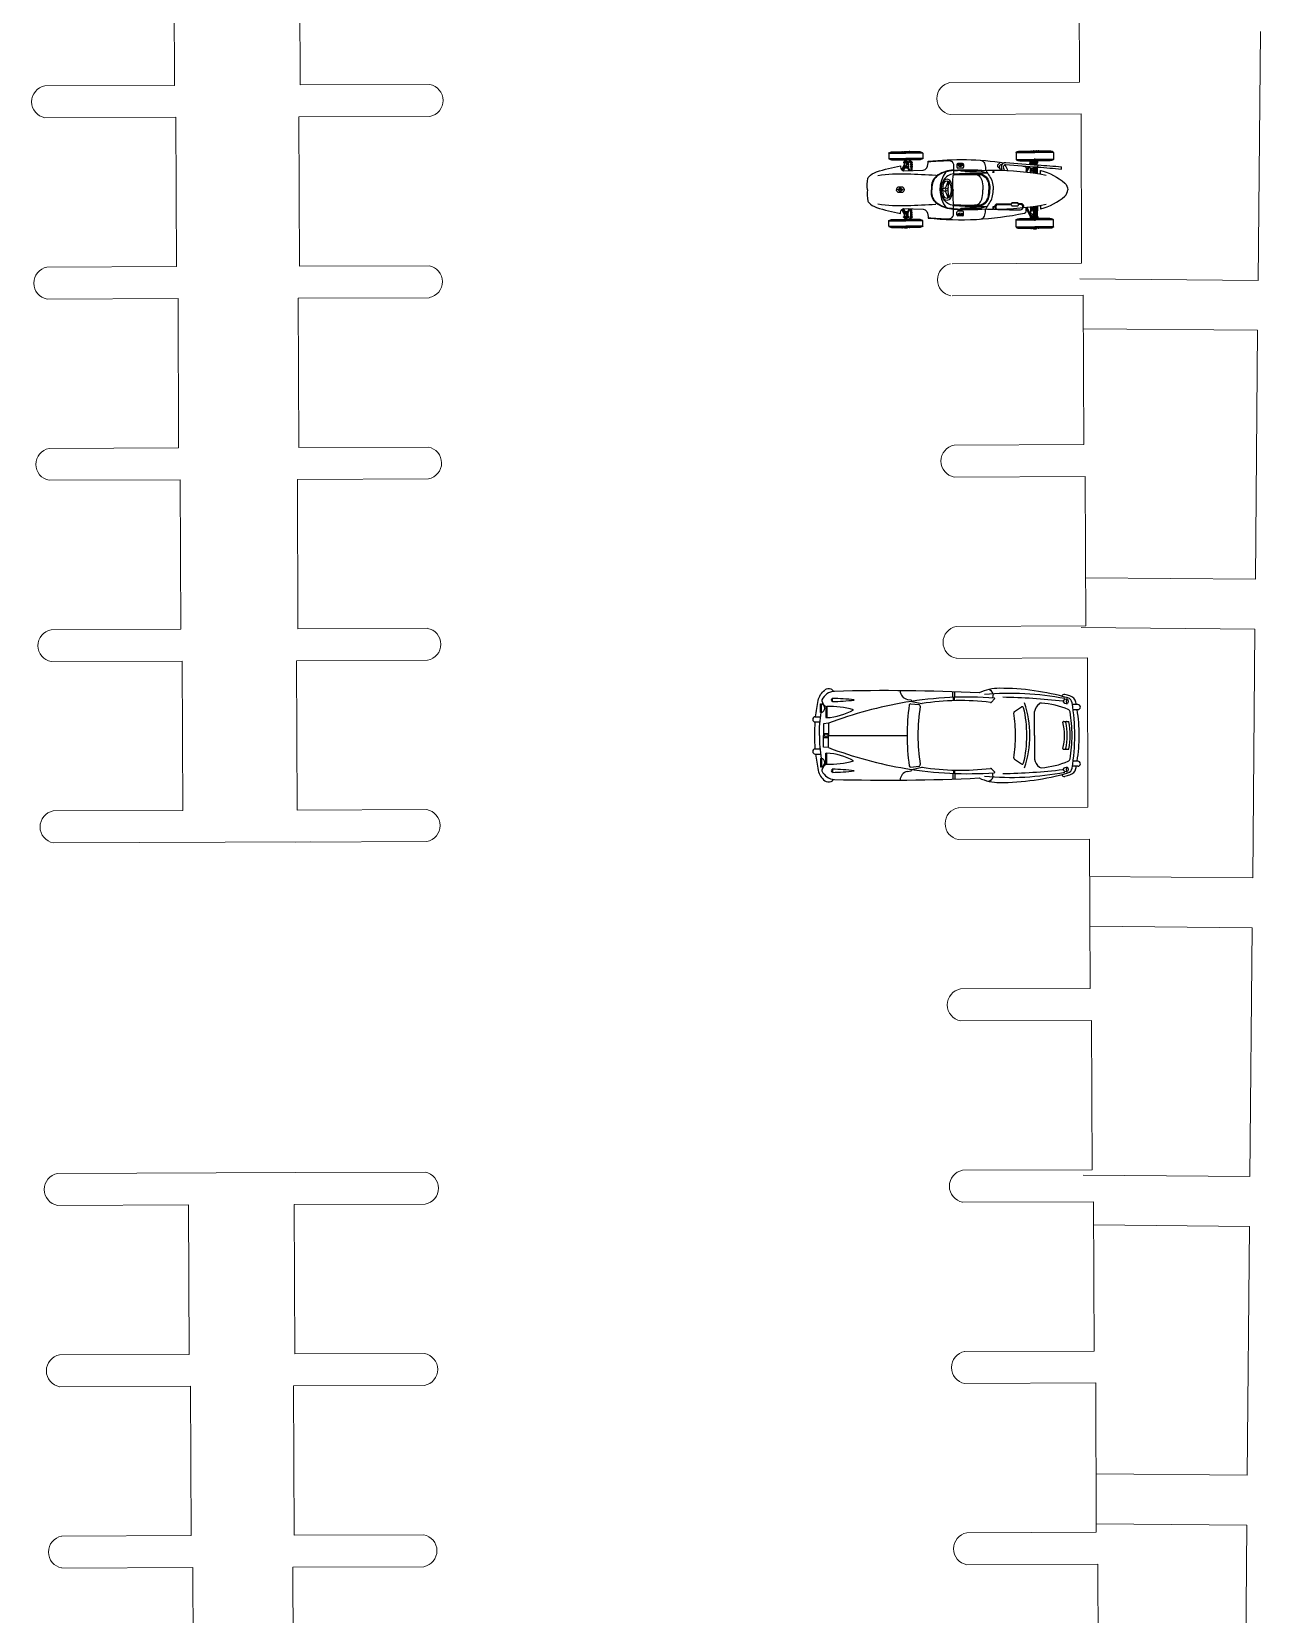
# Model space of a CAD drawing. Header units: millimetres. Extents: x 216896 to 446004, y 63591 to 243769.
# Drawn here: x 236226 to 260909, y 134254 to 166047 of the extents above; entities that cross this region are included whole.
import ezdxf

# ---------------------------------------------------------------- set-up
doc = ezdxf.new("R2010")
doc.units = ezdxf.units.MM
doc.layers.add('dwgmodels.com', color=250, linetype='Continuous')
doc.layers.add('line pedestr', color=7, linetype='Continuous', lineweight=5, true_color=0x1c1c1c)

# ---------------------------------------------------------------- blocks, each defined once
blk = doc.blocks.new('dwgmodels.com_Cooper Climax T-43')
at = {"layer": 'dwgmodels.com', "color": 0}
for p, q in [((-3595, 737), (-3595, 629)), ((-3595, 737), (-3253, 737)), ((-2910, 737), (-3253, 737)), ((-2910, 737), (-2910, 629)), ((-2910, 737), (-2910, 629)), ((-1037, 754), (-1037, 613)), ((-1037, 754), (-661, 754)), ((-285, 754), (-661, 754)), ((-285, 754), (-285, 613)), ((-285, 754), (-285, 613)), ((-3595, 629), (-3253, 629)), ((-3273, 497), (-3267, 495)), ((-3273, 444), (-3215, 444)), ((-2910, 629), (-3253, 629)), ((-3152, 546), (-3200, 614)), ((-3135, 559), (-3174, 614)), ((-2228, 510), (-2228, 456)), ((-2090, 510), (-2090, 456)), ((-1037, 613), (-661, 613)), ((-686, 507), (-686, 585)), ((-686, 530), (-636, 530)), ((-686, 340), (-686, 467)), ((-661, 506), (-661, 628)), ((-285, 613), (-661, 613)), ((-661, 336), (-661, 465)), ((-661, 355), (-661, 465)), ((-636, 504), (-636, 613)), ((-636, 504), (-636, 585)), ((-636, 332), (-636, 463)), ((-636, 332), (-636, 463)), ((-625, 503), (-625, 573)), ((-625, 331), (-625, 462)), ((-615, 502), (-615, 541)), ((-615, 329), (-615, 461)), ((-605, 327), (-605, 429)), ((-598, 458), (-594, 502)), ((-3595, -728), (-3595, -621)), ((-3595, -621), (-3253, -621)), ((-3273, -435), (-3215, -435)), ((-3273, -489), (-3267, -486)), ((-2910, -621), (-3253, -621)), ((-3152, -538), (-3200, -605)), ((-3135, -550), (-3174, -605)), ((-2910, -728), (-2910, -621)), ((-2910, -728), (-2910, -621)), ((-2228, -501), (-2228, -447)), ((-2090, -501), (-2090, -447)), ((-1037, -745), (-1037, -604)), ((-1037, -604), (-661, -604)), ((-686, -331), (-686, -576)), ((-686, -407), (-636, -407)), ((-686, -454), (-636, -454)), ((-686, -521), (-636, -521)), ((-661, -327), (-661, -619)), ((-285, -604), (-661, -604)), ((-636, -323), (-636, -604)), ((-636, -323), (-636, -576)), ((-625, -322), (-625, -565)), ((-615, -320), (-615, -532)), ((-605, -319), (-605, -420)), ((-285, -745), (-285, -604)), ((-285, -745), (-285, -604)), ((-3595, -728), (-3253, -728)), ((-2910, -728), (-3253, -728)), ((-1037, -745), (-661, -745)), ((-285, -745), (-661, -745))]:
    blk.add_line(p, q, dxfattribs=at)
for points in [[(-3595, 737, -0.266944), (-3591, 744, -0.117661), (-3522, 764), (-3253, 764)], [(-2910, 737, 0.266944), (-2914, 744, 0.117661), (-2983, 764), (-3253, 764)], [(-1037, 754, -0.266944), (-1033, 760, -0.117661), (-964, 781), (-661, 781)], [(-285, 754, 0.266944), (-289, 760, 0.117661), (-358, 781), (-661, 781)], [(-4024, 4, -0.061671), (-4013, 232, -0.147967), (-3997, 264, -0.124507), (-3841, 362, -0.03679), (-3358, 481), (-3357, 461, 0.257762), (-3314, 388, 0.164225), (-3300, 385), (-2902, 399, 0.280357), (-2832, 445, 0.109588), (-2802, 575, -0.061603), (-1272, 546, -0.061603)], [(-3813, 292, -0.041678), (-3223, 323, -0.008949), (-2649, 295, -0.050948)], [(-3595, 629, 0.266944), (-3591, 623, 0.117661), (-3522, 602), (-3261, 602)], [(-2910, 629, -0.266944), (-2914, 623, -0.117661), (-2983, 602), (-3166, 602)], [(-2802, 567, -0.027474), (-2390, 588, -0.344197), (-2297, 515), (-2295, 391, -0.080727), (-2296, 386, 0.25116), (-2295, 385, -0.184756), (-2294, 382), (-2294, 323)], [(-2296, 398), (-2332, 395, 0.136838), (-2633, 282, 0.228309), (-2739, 29), (-2739, 4)], [(-2295, 389), (-2331, 385, 0.136648), (-2627, 274, 0.22814), (-2730, 29), (-2730, 4)], [(-2294, 323, 0.219054), (-2493, 197, 0.120793), (-2533, 79), (-2533, 66)], [(-2296, 398, -0.025702), (-1645, 392, -0.002785)], [(-2295, 389, -0.014214), (-1645, 392, -0.003764)], [(-2294, 323), (-2063, 336, -0.017731), (-1681, 344, -0.01031), (-1614, 342, -0.073835)], [(-2215, 308), (-2214, 316, -0.32799), (-2210, 321, -0.007207), (-1731, 317, -0.117292), (-1708, 311, -0.117608)], [(-2159, 500), (-2208, 500, -1), (-2208, 512), (-2159, 512)], [(-2159, 500), (-2109, 500, 1), (-2109, 512), (-2159, 512)], [(-1760, 596), (-1734, 590, -0.106943), (-1703, 575, -0.123596), (-1674, 538, -0.104585), (-1650, 428, 0.058845), (-1647, 399, 0.078676), (-1641, 385, 0.007895), (-1572, 277, -0.140969), (-1495, 32), (-1495, 4)], [(-1645, 392, -0.006713), (-1500, 395, -0.006713)], [(-1485, 395, -0.049051), (-431, 297), (-431, 297)], [(-1348, 556), (-1400, 513, 0.500349), (-1398, 457, -0.093916), (-1354, 413, -0.072558), (-1345, 394, 2.929096)], [(-1363, 425), (-1367, 463, -0.289384), (-1345, 509, -0.147894), (-1308, 519, -0.147894)], [(-1315, 393), (-1326, 431, -0.298962), (-1294, 534, -0.196677), (-1243, 550, -0.001672), (-594, 500, -0.001672)], [(-1272, 392), (-1287, 442, -0.298962), (-1268, 502, -0.198434), (-1247, 509, -0.001673), (-598, 460, -0.001673)], [(-1268, 503, -0.044963), (-1260, 495, -0.103277), (-1208, 389)], [(-1037, 613, 0.266944), (-1033, 606, 0.117661), (-964, 585), (-636, 585)], [(-915, 484, -0.001895), (-868, 475, -0.2374), (-835, 448), (-832, 359)], [(-285, 613, -0.266944), (-289, 606, -0.117661), (-358, 585), (-636, 585)], [(-598, 458, -0.001216), (-126, 419)], [(-594, 502, -0.001216), (-123, 464)], [(-548, 321), (-548, 384, -0.418538), (-541, 391, -0.112229), (-59, 136, -0.225676), (0, 4, -11.371574)], [(-4024, 4, 0.061671), (-4013, -224, 0.147967), (-3997, -255, 0.124507), (-3841, -353, 0.03679), (-3358, -472), (-3357, -452, -0.257762), (-3314, -380, -0.164225), (-3300, -377), (-2902, -390, -0.280357), (-2832, -436, -0.109588), (-2802, -566, 0.078127), (-868, -466, 0.2374), (-835, -439), (-832, -350)], [(-3365, -2), (-3414, -2, -1), (-3414, 10), (-3365, 10)], [(-3365, -2), (-3315, -2, 1), (-3315, 10), (-3365, 10)], [(-2296, -389), (-2332, -386, -0.136838), (-2633, -273, -0.228309), (-2739, -20), (-2739, 4)], [(-2295, -380), (-2331, -377, -0.136648), (-2627, -266, -0.22814), (-2730, -21), (-2730, 4)], [(-2302, 4, -0.042466), (-2299, 288, -1.55426)], [(-2302, 4, 0.042466), (-2299, -279, 1.55426)], [(-2299, 288, -0.367962), (-2282, 304, -0.033053), (-1733, 303, -0.256443), (-1593, 130, -0.040654), (-1582, 4, -95.204269)], [(-2299, -279, 0.367962), (-2282, -296, 0.033053), (-1733, -295, 0.256443), (-1593, -121, 0.040654), (-1582, 4, 95.204269)], [(-1817, 308), (-1791, 291, -0.134032), (-1743, 234, -0.09378), (-1704, 83), (-1704, 4)], [(-1817, -300), (-1791, -282, 0.134032), (-1743, -225, 0.09378), (-1704, -74), (-1704, 4)], [(-1760, -587), (-1734, -581, 0.106943), (-1703, -566, 0.123596), (-1674, -529, 0.104585), (-1650, -419, -0.058845), (-1647, -390, -0.078676), (-1641, -377, -0.007895), (-1572, -268, 0.140969), (-1495, -23), (-1495, 4)], [(-1708, 311, -0.234929), (-1576, 133, -0.040654), (-1564, 5)], [(-1708, -302, 0.234929), (-1576, -124, 0.040654), (-1564, 4)], [(-548, -313), (-548, -376, 0.418538), (-541, -382, 0.112229), (-59, -128, 0.225676), (0, 4, 11.371574)], [(-3813, -283, 0.041678), (-3223, -314, 0.008949), (-2649, -286, 0.050948)], [(-2802, -558, 0.027474), (-2390, -579, 0.344197), (-2297, -506), (-2295, -382, 0.080727), (-2296, -378, -0.25116), (-2295, -376, 0.184756), (-2294, -373), (-2294, -314)], [(-2294, -314, -0.219054), (-2493, -188, -0.120793), (-2533, -71), (-2533, -57)], [(-2294, -314), (-2063, -327, 0.017731), (-1681, -335, 0.01031), (-1614, -333, 0.073835)], [(-2215, -299), (-2214, -307, 0.32799), (-2210, -312, 0.007207), (-1731, -308, 0.117292), (-1708, -302, 0.117608)], [(-1485, -386, 0.049051), (-431, -288), (-431, -288)], [(-1172, -399), (-1394, -399, -0.192197), (-1431, -385, -0.070938), (-1458, -351, -0.27495), (-1457, -307, -0.165245), (-1428, -282), (-1370, -282), (-1135, -282)], [(-1172, -399), (-951, -399, 0.192197), (-914, -385, 0.070938), (-887, -351, 0.27495), (-888, -307, 0.165245), (-917, -282), (-975, -282), (-990, -282)], [(-3595, -621, -0.266944), (-3591, -614, -0.117661), (-3522, -593), (-3261, -593)], [(-2910, -621, 0.266944), (-2914, -614, 0.117661), (-2983, -593), (-3166, -593)], [(-2296, -389, 0.025702), (-1645, -383, 0.002785)], [(-2295, -380, 0.014214), (-1645, -383, 0.003764)], [(-2159, -491), (-2208, -491, 1), (-2208, -503), (-2159, -503)], [(-2159, -491), (-2109, -491, -1), (-2109, -503), (-2159, -503)], [(-1645, -383, 0.006713), (-1500, -386, 0.006713)], [(-1037, -604, -0.266944), (-1033, -597, -0.117661), (-964, -576), (-661, -576)], [(-285, -604, 0.266944), (-289, -597, 0.117661), (-358, -576), (-661, -576)], [(-3595, -728, 0.266944), (-3591, -735, 0.117661), (-3522, -756), (-3253, -756)], [(-2910, -728, -0.266944), (-2914, -735, -0.117661), (-2983, -756), (-3253, -756)], [(-1037, -745, 0.266944), (-1033, -752, 0.117661), (-964, -772), (-661, -772)], [(-285, -745, -0.266944), (-289, -752, -0.117661), (-358, -772), (-661, -772)]]:
    blk.add_lwpolyline(points, format="xyb", dxfattribs=at)
for points in [[(-3334, 770), (-3318, 770), (-3318, 764), (-3334, 764)], [(-3171, 770), (-3188, 770), (-3188, 764), (-3171, 764)], [(-742, 787), (-726, 787), (-726, 781), (-742, 781)], [(-579, 787), (-596, 787), (-596, 781), (-579, 781)], [(-3242, 544), (-3242, 544)], [(-3160, 520), (-3127, 520), (-3127, 499), (-3160, 499)], [(-3160, 476), (-3127, 476), (-3127, 459), (-3160, 459)], [(-1503, 364), (-1485, 364), (-1485, 350), (-1503, 350)], [(-686, 585), (-636, 585), (-636, 577), (-686, 577)], [(-686, 573), (-636, 573), (-636, 532), (-686, 532)], [(-625, 541), (-601, 541), (-601, 573), (-625, 573)], [(-3242, -536), (-3242, -536)], [(-3160, -467), (-3127, -467), (-3127, -450), (-3160, -450)], [(-3160, -511), (-3127, -511), (-3127, -490), (-3160, -490)], [(-1503, -356), (-1485, -356), (-1485, -341), (-1503, -341)], [(-686, -451), (-636, -451), (-636, -410), (-686, -410)], [(-686, -565), (-636, -565), (-636, -524), (-686, -524)], [(-686, -576), (-636, -576), (-636, -569), (-686, -569)], [(-625, -532), (-601, -532), (-601, -565), (-625, -565)], [(-3334, -761), (-3318, -761), (-3318, -756), (-3334, -756)], [(-3171, -761), (-3188, -761), (-3188, -756), (-3171, -756)], [(-742, -778), (-726, -778), (-726, -772), (-742, -772)], [(-579, -778), (-596, -778), (-596, -772), (-579, -772)]]:
    blk.add_lwpolyline(points, close=True, dxfattribs=at)
for points in [[(-3281, 771), (-3225, 771)], [(-689, 787), (-633, 787)], [(-3331, 400), (-3284, 502)], [(-3320, 395), (-3273, 497)], [(-3315, 392), (-3267, 495)], [(-3300, 385), (-3253, 488)], [(-3297, 557), (-3297, 550)], [(-3289, 561), (-3293, 561), (-3293, 546), (-3289, 546)], [(-3277, 528), (-3277, 544), (-3289, 544), (-3289, 564), (-3278, 564)], [(-3204, 464), (-3264, 464)], [(-3261, 588), (-3261, 614)], [(-3253, 511), (-3215, 511), (-3215, 544)], [(-3253, 521), (-3225, 521), (-3225, 544)], [(-3244, 588), (-3244, 614)], [(-3192, 602), (-3244, 602)], [(-3240, 461), (-3240, 511)], [(-3237, 544), (-3202, 544), (-3202, 564), (-3228, 564)], [(-3186, 383), (-3224, 464)], [(-3172, 390), (-3206, 464)], [(-3204, 544), (-3204, 464)], [(-3202, 561), (-3198, 561), (-3198, 546), (-3202, 546)], [(-3194, 557), (-3194, 550)], [(-3154, 535), (-3154, 520)], [(-3154, 499), (-3154, 476)], [(-3154, 459), (-3154, 390)], [(-3131, 535), (-3131, 520)], [(-3131, 499), (-3131, 476)], [(-3131, 459), (-3131, 391)], [(-2111, 531), (-2207, 531)], [(-2111, 435), (-2207, 435)], [(-1495, 383), (-1495, 364)], [(-1492, 382), (-1492, 364)], [(-1490, 383), (-1490, 364)], [(-1317, 393), (-1328, 430)], [(-1270, 392), (-1285, 443)], [(-833, 373), (-786, 475)], [(-819, 357), (-766, 473)], [(-768, 514), (-735, 585)], [(-753, 513), (-756, 585)], [(-748, 409), (-751, 472)], [(-748, 512), (-714, 585)], [(-745, 348), (-748, 398)], [(-691, 340), (-691, 375), (-740, 375), (-740, 347)], [(-723, 392), (-710, 392)], [(-711, 539), (-711, 585)], [(-605, 429), (-615, 437)], [(-3442, 17), (-3442, 4)], [(-3442, -9), (-3442, 4)], [(-3282, 17), (-3282, 4)], [(-3282, -9), (-3282, 4)], [(-1414, -296), (-1136, -296)], [(-1121, -256), (-1004, -256)], [(-1121, -263), (-1004, -263)], [(-931, -296), (-988, -296)], [(-3331, -391), (-3284, -494)], [(-3320, -386), (-3273, -489)], [(-3315, -383), (-3267, -486)], [(-3300, -377), (-3253, -479)], [(-3297, -548), (-3297, -542)], [(-3289, -552), (-3293, -552), (-3293, -538), (-3289, -538)], [(-3277, -519), (-3277, -536), (-3289, -536), (-3289, -555), (-3278, -555)], [(-3204, -455), (-3264, -455)], [(-3261, -579), (-3261, -605)], [(-3253, -502), (-3215, -502), (-3215, -536)], [(-3253, -512), (-3225, -512), (-3225, -536)], [(-3244, -579), (-3244, -605)], [(-3192, -593), (-3244, -593)], [(-3240, -452), (-3240, -502)], [(-3237, -536), (-3202, -536), (-3202, -555), (-3228, -555)], [(-3186, -374), (-3224, -455)], [(-3172, -381), (-3206, -455)], [(-3204, -536), (-3204, -455)], [(-3202, -552), (-3198, -552), (-3198, -538), (-3202, -538)], [(-3194, -548), (-3194, -542)], [(-3154, -450), (-3154, -382)], [(-3154, -490), (-3154, -467)], [(-3154, -526), (-3154, -511)], [(-3131, -450), (-3131, -382)], [(-3131, -490), (-3131, -467)], [(-3131, -526), (-3131, -511)], [(-2111, -426), (-2207, -426)], [(-2111, -522), (-2207, -522)], [(-1495, -374), (-1495, -356)], [(-1492, -373), (-1492, -356)], [(-1490, -374), (-1490, -356)], [(-1121, -321), (-1004, -321)], [(-833, -365), (-735, -576)], [(-819, -349), (-714, -576)], [(-748, -400), (-756, -576)], [(-745, -339), (-748, -389)], [(-691, -332), (-691, -366), (-740, -366), (-740, -339)], [(-723, -383), (-710, -383)], [(-711, -530), (-711, -576)], [(-605, -420), (-615, -428)], [(-3281, -762), (-3225, -762)], [(-689, -779), (-633, -779)]]:
    blk.add_lwpolyline(points, dxfattribs=at)
for centre, radius in [((-3253, 564), 25.1), ((-3253, 564), 12.6), ((-3143, 553), 20.7), ((-3143, 553), 10.6), ((-3143, 553), 8.92), ((-1492, 391), 8.36), ((-717, 398), 20.2), ((-3253, -555), 25.1), ((-3253, -555), 12.6), ((-3143, -544), 20.7), ((-3143, -544), 10.6), ((-3143, -544), 8.92), ((-1492, -382), 8.36), ((-725, -494), 17.3), ((-717, -389), 20.2)]:
    blk.add_circle(centre, radius, dxfattribs=at)
for centre, radius, start, end in [((-3253, 707), 69.2, 113.6563, 124.1869), ((-3253, 707), 69.2, 55.8131, 66.3437), ((-661, 724), 69.2, 113.6563, 124.1869), ((-661, 724), 69.2, 55.8131, 66.3437), ((-3293, 554), 4.93, 90, 137.834), ((-3293, 554), 4.93, 222.166, 270), ((-3262, 510), 23.5, 131.061, 199.0857), ((-3253, 599), 16.7, 59.7046, 120.2954), ((-3187, 572), 43.9, 72.743, 107.257), ((-3198, 554), 4.93, 42.166, 90), ((-3198, 554), 4.93, 270, 317.834), ((-1979, 7), 588, 142.8065, 218.5563), ((-2207, 510), 21, 90, 180), ((-2207, 456), 21, 180, 270), ((-2141, 392), 11.6, 176.8731, 266.2524), ((-1926, 6252), 5875, 267.8899, 270.9456), ((-2111, 510), 21, 0, 90), ((-2111, 456), 21, 270, 0), ((-1823, -128), 505, 68.8217, 90.6697), ((-717, 398), 33.2, 22.5662, 160.2811), ((-717, 398), 30.8, 355.2675, 184.7325), ((-725, 503), 17.3, 22.6632, 148.3969), ((-725, 503), 39, 7.1794, 104.6496), ((-717, 398), 8.89, 316.0098, 223.9902), ((-215, 449), 93.9, 341.3785, 8.9709), ((-3362, -409), 464, 84.0636, 95.9364), ((-3365, 4), 33.8, 10.4407, 169.5593), ((-2512, 106), 81.4, 271.3996, 322.0286), ((-2715, 217), 312, 328.9618, 352.7167), ((-2293, 19), 116, 162.1109, 186.4983), ((-2293, -11), 116, 173.5017, 197.8891), ((-3131, 254), 754, 344.718, 352.5439), ((-3362, 418), 464, 264.0636, 275.9364), ((-3365, 4), 33.8, 190.4407, 349.5593), ((-2512, -98), 81.4, 37.9714, 88.6004), ((-2715, -208), 312, 7.2833, 31.0382), ((-3131, -245), 754, 7.4561, 15.282), ((-1390, -347), 55.8, 115.2842, 222.7652), ((-955, -347), 55.8, 317.2348, 64.7158), ((-3293, -545), 4.93, 90, 137.834), ((-3293, -545), 4.93, 222.166, 270), ((-3262, -501), 23.5, 160.9143, 228.939), ((-3253, -590), 16.7, 239.7046, 300.2954), ((-3187, -563), 43.9, 252.743, 287.257), ((-3198, -545), 4.93, 42.166, 90), ((-3198, -545), 4.93, 270, 317.834), ((-2207, -447), 21, 90, 180), ((-2207, -501), 21, 180, 270), ((-2141, -383), 11.6, 93.7476, 183.1269), ((-1926, -6243), 5875, 89.0544, 92.1101), ((-2111, -447), 21, 0, 90), ((-2111, -501), 21, 270, 0), ((-1823, 137), 505, 269.3303, 291.1783), ((-717, -389), 30.8, 175.2675, 4.7325), ((-717, -389), 33.2, 199.7189, 337.4338), ((-725, -494), 39, 255.3504, 0), ((-717, -389), 8.89, 136.0098, 43.9902), ((-3253, -698), 69.2, 235.8131, 246.3437), ((-3253, -698), 69.2, 293.6563, 304.1869), ((-661, -715), 69.2, 235.8131, 246.3437), ((-661, -715), 69.2, 293.6563, 304.1869)]:
    blk.add_arc(centre, radius, start, end, dxfattribs=at)
for centre, major_axis, ratio, start_param, end_param in [((-2159, 500), (-42.3, 0), 0.686273, 0, 3.141593), ((-2159, 500), (-42.3, 0), 0.686273, 3.576441, 5.848337), ((-3362, 17), (-80.1, 0), 0.551761, 5.354586, 6.283185), ((-3362, 17), (-80.1, 0), 0.551761, 9.424778, 10.353377), ((-1062, -292), (-74.2, 0), 0.638825, 5.625799, 6.940572), ((-1062, -292), (-74.2, 0), 0.638825, 2.484206, 3.798979)]:
    blk.add_ellipse(centre, major_axis=major_axis, ratio=ratio, start_param=start_param, end_param=end_param, dxfattribs=at)
for major_axis, ratio in [((0, 218), 0.506383), ((0, 180), 0.460369), ((-3.3, 32.6), 0.595961)]:
    blk.add_ellipse((-2427, 4), major_axis=major_axis, ratio=ratio, dxfattribs=at)
at = {"layer": 'dwgmodels.com', "color": 0, "extrusion": (0, 0, -1)}
for centre, major_axis, ratio, start_param, end_param in [((-3362, -9), (-80.1, 0), 0.551761, 5.354586, 6.283185), ((-3362, -9), (-80.1, 0), 0.551761, 9.424778, 10.353377), ((-2159, -491), (-42.3, 0), 0.686273, 0, 3.141593), ((-2159, -491), (-42.3, 0), 0.686273, 3.576441, 5.848337)]:
    blk.add_ellipse(centre, major_axis=major_axis, ratio=ratio, start_param=start_param, end_param=end_param, dxfattribs=at)
blk = doc.blocks.new('auto 2')
at = {"layer": 'dwgmodels.com', "color": 0}
for p, q in [((-4.955, 0.741), (-4.965, 0.741)), ((-4.965, 0.681), (-4.965, 0.741)), ((-4.955, 0.681), (-4.965, 0.681)), ((-4.955, 0.681), (-4.955, 0.741)), ((-3.45, 0.723), (-3.378, 0.715)), ((-3.382, 0.636), (-3.22, 0.619)), ((-3.378, 0.715), (-3.365, 0.683)), ((-3.365, 0.683), (-3.161, 0.639)), ((-2.538, 0.763), (-2.538, 0.877)), ((-2.528, 0.696), (-2.528, 0.763)), ((-2.508, 0.697), (-2.508, 0.764)), ((-2.498, 0.764), (-2.498, 0.875)), ((-1.759, 0.671), (-1.699, 0.733)), ((-1.727, 0.832), (-1.742, 0.752)), ((-5.301, 0.374), (-5.196, 0.374)), ((-5.198, 0.462), (-5.198, 0.631)), ((-5.198, 0.631), (-5.178, 0.631)), ((-5.198, 0.462), (-5.178, 0.462)), ((-5.178, 0.462), (-5.178, 0.631)), ((-5.092, 0.577), (-5.072, 0.577)), ((-5.092, 0.577), (-5.092, 0.357)), ((-5.092, 0.357), (-5.072, 0.357)), ((-5.072, 0.577), (-5.072, 0.357)), ((-1.301, 0.48), (-1.161, 0.572)), ((-0.9, 0), (-0.9, 0.477)), ((-0.029, 0.621), (-0.137, 0.621)), ((-0.029, 0.517), (-0.122, 0.517)), ((-5.301, 0.27), (-5.207, 0.27)), ((-5.036, 0.245), (-5.137, 0.234)), ((-5.137, 0.234), (-5.137, 0)), ((-5.137, 0.04), (-5.036, 0.04)), ((-5.137, -0.234), (-5.137, 0)), ((-5.036, 0.245), (-5.036, 0)), ((-5.036, -0.245), (-5.036, 0)), ((-5.036, 0), (-3.458, 0)), ((-0.9, 0), (-0.9, -0.477)), ((-0.317, 0.278), (-0.217, 0.278)), ((-5.301, -0.27), (-5.207, -0.27)), ((-5.137, -0.04), (-5.036, -0.04)), ((-5.036, -0.245), (-5.137, -0.234)), ((-0.317, -0.278), (-0.217, -0.278)), ((-5.301, -0.374), (-5.196, -0.374)), ((-5.198, -0.462), (-5.178, -0.462)), ((-5.198, -0.462), (-5.198, -0.631)), ((-5.198, -0.631), (-5.178, -0.631)), ((-5.178, -0.462), (-5.178, -0.631)), ((-5.092, -0.577), (-5.092, -0.357)), ((-5.092, -0.357), (-5.072, -0.357)), ((-5.092, -0.577), (-5.072, -0.577)), ((-5.072, -0.577), (-5.072, -0.357)), ((-3.382, -0.636), (-3.22, -0.619)), ((-1.301, -0.48), (-1.161, -0.572)), ((-0.029, -0.621), (-0.137, -0.621)), ((-0.029, -0.517), (-0.122, -0.517)), ((-4.955, -0.681), (-4.965, -0.681)), ((-4.965, -0.681), (-4.965, -0.741)), ((-4.955, -0.741), (-4.965, -0.741)), ((-4.955, -0.681), (-4.955, -0.741)), ((-3.45, -0.723), (-3.378, -0.715)), ((-3.378, -0.715), (-3.365, -0.683)), ((-3.365, -0.683), (-3.161, -0.639)), ((-2.538, -0.763), (-2.538, -0.877)), ((-2.528, -0.696), (-2.528, -0.763)), ((-2.508, -0.697), (-2.508, -0.764)), ((-2.498, -0.764), (-2.498, -0.875)), ((-1.759, -0.671), (-1.699, -0.733)), ((-1.727, -0.832), (-1.742, -0.752))]:
    blk.add_line(p, q, dxfattribs=at)
for points in [[(-5.297, 0.374, -0.025843), (-5.242, 0.702, -0.173276), (-5.11, 0.912, -0.173276)], [(-5.156, 0.623, -0.001927), (-5.151, 0.646)], [(-5.219, 0, -0.037187), (-5.185, 0.462, -0.037187)], [(-5.219, 0, 0.037187), (-5.185, -0.462, 0.037187)], [(-5.297, -0.374, 0.025843), (-5.242, -0.702, 0.173276), (-5.11, -0.912, 0.173276)], [(-5.156, -0.623, 0.001927), (-5.151, -0.646)]]:
    blk.add_lwpolyline(points, format="xyb", dxfattribs=at)
blk.add_lwpolyline([(-5.121, 0), (-5.104, -0.03), (-5.07, -0.03), (-5.053, 0), (-5.07, 0.03), (-5.104, 0.03)], close=True, dxfattribs=at)
for centre, radius, start, end in [((-5.141, 0.702), 0.03, 155.7206, 191.1013), ((-5.01, 0.728), 0.164, 191.1013, 247.5037), ((-4.904, 0.595), 0.29, 92.8201, 155.7206), ((-5.032, 0.796), 0.14, 69.4508, 123.6596), ((-2.036, -7.783), 8.571, 99.7124, 110.4901), ((-4.991, 0.876), 0.0509, 2.4525, 80.5484), ((-4.955, 0.711), 0.0278, 111.1073, 248.8927), ((-4.955, -2.377), 3.119, 82.0466, 90), ((-4.955, 3.8), 3.119, 270, 277.9534), ((-3.871, -38.487), 39.386, 87.2936, 91.5239), ((-3.413, 0.905), 0.186, 182.107, 258.3525), ((-2.236, -6.723), 7.492, 85.9424, 99.5752), ((-3.385, 0.607), 0.03, 83.9345, 171.9011), ((-3.159, 0.648), 0.01, 257.6584, 278.8647), ((-2.387, -4.302), 5.001, 83.0791, 98.8647), ((-1.598, -0.038), 0.984, 90, 114.8237), ((-1.388, -4.993), 5.836, 79.1569, 95.0874), ((-1.854, 0.793), 0.133, 17.3214, 74.6469), ((-1.78, 0.692), 0.03, 263.0791, 316.3749), ((-1.707, 0.74), 0.01, 316.3749, 85.9424), ((-1.598, -4.026), 4.972, 74.0103, 90), ((-1.703, -10.857), 11.624, 83.203, 89.1837), ((-3.042, 0), 2.051, 0, 18.5206), ((-0.764, 0.589), 0.06, 85.6179, 128.052), ((-0.894, -1.101), 1.755, 67.3777, 85.6179), ((-0.301, 0.774), 0.05, 74.8779, 165.166), ((-0.317, 0.684), 0.01, 142.2678, 217.7322), ((-0.25, 0.632), 0.0949, 81.9294, 142.2678), ((-0.25, 0.736), 0.0949, 217.7322, 278.0706), ((-1.598, -4.026), 5.022, 73.689, 74.8779), ((-0.261, 0.638), 0.12, 9.3625, 74.0103), ((-0.235, 0.631), 0.17, 11.7713, 73.689), ((-4.133, 0), 4.044, 0, 9.3625), ((-3.262, 0), 3.262, 10.9725, 11.7713), ((-5.301, 0.322), 0.0518, 90, 270), ((-5.198, 0.546), 0.0866, 283.3467, 76.6533), ((-5.002, -1.13), 1.709, 74.0454, 92.344), ((-5.152, 1.645), 1.291, 273.5231, 298.6484), ((0.878, 0), 4.336, 171.9011, 180), ((0.421, 0), 3.661, 170.8128, 180), ((-3.223, 0.589), 0.03, 350.8128, 83.9345), ((-1.284, 0.455), 0.03, 123.5804, 188.8155), ((-4.215, 0), 2.936, 0, 8.8155), ((-1.145, 0.547), 0.03, 13.1948, 123.5804), ((-3.478, 0), 2.426, 0, 13.1948), ((-0.633, 0.421), 0.272, 128.052, 167.8518), ((-0.89, 0.477), 0.01, 167.8518, 180), ((-0.242, 0.463), 0.06, 9.1812, 67.3777), ((-3.107, 0), 2.963, 0, 9.1812), ((-3.262, 0), 3.262, 0, 9.1254), ((-0.029, 0.569), 0.0518, 270, 90), ((-2.099, 0), 3.22, 175.1765, 180), ((-2.099, 0), 3.22, 180, 184.8235), ((0.878, 0), 4.336, 180, 188.0989), ((0.421, 0), 3.661, 180, 189.1872), ((-4.215, 0), 2.936, 351.1845, 0), ((-3.478, 0), 2.426, 346.8052, 0), ((-3.042, 0), 2.051, 341.4794, 0), ((-0.317, 0.268), 0.01, 90, 193.7052), ((-1.416, 0), 1.121, 0, 13.7052), ((-1.416, 0), 1.121, 346.2948, 0), ((-0.258, 0.268), 0.01, 90, 191.5392), ((-1.57, 0), 1.329, 0, 11.5392), ((-1.57, 0), 1.329, 348.4608, 0), ((-0.217, 0.268), 0.01, 11.2002, 90), ((-1.57, 0), 1.389, 0, 11.2002), ((-1.57, 0), 1.389, 348.7998, 0), ((-3.107, 0), 2.963, 350.8188, 0), ((-4.133, 0), 4.044, 350.6375, 0), ((-3.262, 0), 3.262, 350.8746, 0), ((-5.301, -0.322), 0.0518, 90, 270), ((-2.036, 7.783), 8.571, 249.5099, 260.2876), ((-0.317, -0.268), 0.01, 166.2948, 270), ((-0.258, -0.268), 0.01, 168.4608, 270), ((-0.217, -0.268), 0.01, 270, 348.7998), ((-5.198, -0.546), 0.0866, 283.3467, 76.6533), ((-5.01, -0.728), 0.164, 112.4963, 168.8987), ((-5.152, -1.645), 1.291, 61.3516, 86.4769), ((-5.002, 1.13), 1.709, 267.656, 285.9546), ((-3.385, -0.607), 0.03, 188.0989, 276.0655), ((-3.223, -0.589), 0.03, 276.0655, 9.1872), ((-1.284, -0.455), 0.03, 171.1845, 236.4196), ((-1.145, -0.547), 0.03, 236.4196, 346.8052), ((-0.89, -0.477), 0.01, 180, 192.1482), ((-0.633, -0.421), 0.272, 192.1482, 231.948), ((-0.764, -0.589), 0.06, 231.948, 274.3821), ((-0.894, 1.101), 1.755, 274.3821, 292.6223), ((-0.242, -0.463), 0.06, 292.6223, 350.8188), ((-3.262, 0), 3.262, 348.2287, 349.0275), ((-0.029, -0.569), 0.0518, 270, 90), ((-5.141, -0.702), 0.03, 168.8987, 204.2794), ((-4.904, -0.595), 0.29, 204.2794, 267.1799), ((-5.032, -0.796), 0.14, 236.3404, 290.5492), ((-4.955, -0.711), 0.0278, 111.1073, 248.8927), ((-4.991, -0.876), 0.0509, 279.4516, 357.5475), ((-4.955, -3.8), 3.119, 82.0466, 90), ((-4.955, 2.377), 3.119, 270, 277.9534), ((-3.871, 38.487), 39.386, 268.4761, 272.7064), ((-3.413, -0.905), 0.186, 101.6475, 177.893), ((-2.236, 6.723), 7.492, 260.4248, 274.0576), ((-3.159, -0.648), 0.01, 81.1353, 102.3416), ((-2.387, 4.302), 5.001, 261.1353, 276.9209), ((-1.598, 0.038), 0.984, 245.1763, 270), ((-1.388, 4.993), 5.836, 264.9126, 280.8431), ((-1.854, -0.793), 0.133, 285.3531, 342.6786), ((-1.78, -0.692), 0.03, 43.6251, 96.9209), ((-1.707, -0.74), 0.01, 274.0576, 43.6251), ((-1.598, 4.026), 4.972, 270, 285.9897), ((-1.703, 10.857), 11.624, 270.8163, 276.797), ((-0.301, -0.774), 0.05, 194.834, 285.1221), ((-0.317, -0.684), 0.01, 142.2678, 217.7322), ((-0.25, -0.736), 0.0949, 81.9294, 142.2678), ((-0.25, -0.632), 0.0949, 217.7322, 278.0706), ((-1.598, 4.026), 5.022, 285.1221, 286.311), ((-0.261, -0.638), 0.12, 285.9897, 350.6375), ((-0.235, -0.631), 0.17, 286.311, 348.2287)]:
    blk.add_arc(centre, radius, start, end, dxfattribs=at)
for centre, ratio in [((-0.237, 0.684), 0.396882), ((-0.237, -0.684), 0.393309)]:
    blk.add_ellipse(centre, major_axis=(0, 0.042), ratio=ratio, dxfattribs=at)

msp = doc.modelspace()

# ---------------------------------------------------------------- linework, layer by layer
at = {"layer": 'line pedestr'}
for p, q in [((239083, 167968), (239094, 164968)), ((241612, 167977), (241623, 164977)), ((257265, 168034), (257276, 165034)), ((260864, 161047), (260909, 166047)), ((257276, 165034), (254674, 165025)), ((239094, 164968), (236492, 164958)), ((241623, 164977), (244225, 164987)), ((257308, 164393), (254676, 164383)), ((257308, 164393), (257319, 161393)), ((239125, 164326), (236493, 164317)), ((239125, 164326), (239136, 161326)), ((241596, 164335), (244228, 164345)), ((241596, 164335), (241607, 161335)), ((239136, 161326), (236534, 161317)), ((241607, 161335), (244209, 161345)), ((257319, 161393), (254716, 161383)), ((257283, 161079), (260864, 161047)), ((239167, 160685), (236536, 160675)), ((239167, 160685), (239178, 157685)), ((241580, 160694), (244212, 160703)), ((241580, 160694), (241591, 157694)), ((257350, 160751), (254718, 160741)), ((257350, 160751), (257361, 157751)), ((257352, 160079), (260855, 160047)), ((260809, 155047), (260855, 160047)), ((241591, 157694), (244194, 157703)), ((257361, 157751), (254758, 157742)), ((239178, 157685), (236576, 157675)), ((241565, 157052), (244197, 157061)), ((257392, 157110), (254760, 157100)), ((257392, 157110), (257403, 154110)), ((239210, 157043), (236578, 157034)), ((239210, 157043), (239220, 154043)), ((241565, 157052), (241576, 154052)), ((257399, 155078), (260809, 155047)), ((239220, 154043), (236618, 154034)), ((241576, 154052), (244178, 154061)), ((257403, 154110), (254801, 154100)), ((257309, 154079), (260800, 154047)), ((260755, 149047), (260800, 154047)), ((239252, 153402), (236620, 153392)), ((239252, 153402), (239263, 150402)), ((241549, 153410), (244181, 153420)), ((241549, 153410), (241560, 150410)), ((257434, 153468), (254802, 153458)), ((257434, 153468), (257445, 150468)), ((239263, 150402), (236660, 150392)), ((241560, 150410), (244162, 150420)), ((257445, 150468), (254843, 150459)), ((241834, 149769), (236662, 149751)), ((241534, 149768), (244165, 149778)), ((257476, 149826), (254844, 149817)), ((257476, 149826), (257487, 146827)), ((257479, 149077), (260755, 149047)), ((257483, 148077), (260746, 148047)), ((260701, 143048), (260746, 148047)), ((257487, 146827), (254885, 146817)), ((257518, 146185), (254887, 146175)), ((257518, 146185), (257529, 143185)), ((241529, 143127), (236745, 143109)), ((241529, 143127), (244131, 143136)), ((257529, 143185), (254927, 143175)), ((257349, 143078), (260701, 143048)), ((239378, 142477), (236746, 142468)), ((239378, 142477), (239389, 139477)), ((241502, 142485), (244134, 142495)), ((241502, 142485), (241513, 139485)), ((257560, 142543), (254929, 142534)), ((257560, 142543), (257571, 139543)), ((257562, 142076), (260692, 142048)), ((260646, 137048), (260692, 142048)), ((239389, 139477), (236787, 139468)), ((241513, 139485), (244116, 139494)), ((257571, 139543), (254969, 139534)), ((239420, 138836), (236788, 138826)), ((239420, 138836), (239431, 135836)), ((241487, 138843), (244119, 138853)), ((241487, 138843), (241498, 135843)), ((257603, 138902), (254971, 138892)), ((257603, 138902), (257614, 135902)), ((257609, 137075), (260646, 137048)), ((257613, 136075), (260637, 136048)), ((239431, 135836), (236829, 135826)), ((241498, 135843), (244100, 135853)), ((257614, 135902), (255011, 135892)), ((260592, 131048), (260637, 136048)), ((239462, 135194), (236831, 135185)), ((239462, 135194), (239473, 132194)), ((241471, 135201), (244103, 135211)), ((241471, 135201), (241482, 132201)), ((257645, 135260), (255013, 135251)), ((257645, 135260), (257656, 132260))]:
    msp.add_line(p, q, dxfattribs=at)
for centre, start, end in [((254735, 164704), 100.7336, 259.5724), ((236552, 164638), 100.7336, 259.5724), ((244166, 164665), 280.8451, 79.6839), ((236595, 160996), 100.7336, 259.5724), ((244151, 161024), 280.8451, 79.6839), ((254748, 161062), 100.7336, 259.5724), ((244135, 157382), 280.8451, 79.6839), ((254819, 157421), 100.7336, 259.5724), ((236637, 157355), 100.7336, 259.5724), ((236679, 153713), 100.7336, 259.5724), ((244120, 153740), 280.8451, 79.6839), ((254861, 153779), 100.7336, 259.5724), ((236721, 150072), 100.7336, 259.5724), ((244104, 150099), 280.8451, 79.6839), ((254903, 150138), 100.7336, 259.5724), ((254946, 146496), 100.7336, 259.5724), ((236805, 142789), 100.7336, 259.5724), ((244073, 142815), 280.8451, 79.6839), ((254988, 142855), 100.7336, 259.5724), ((236848, 139147), 100.7336, 259.5724), ((244057, 139173), 280.8451, 79.6839), ((255030, 139213), 100.7336, 259.5724), ((236890, 135506), 100.7336, 259.5724), ((244042, 135532), 280.8451, 79.6839), ((255072, 135572), 100.7336, 259.5724)]:
    msp.add_arc(centre, 326, start, end, dxfattribs=at)

# ---------------------------------------------------------------- block references
at = {"layer": 'dwgmodels.com'}
msp.add_blockref('dwgmodels.com_Cooper Climax T-43', (257039, 162868), dxfattribs=at)
at = {"layer": 'dwgmodels.com', "xscale": 1000, "yscale": 1000}
msp.add_blockref('auto 2', (257270, 151910, 1), dxfattribs=at)

doc.saveas('drawing.dxf')
